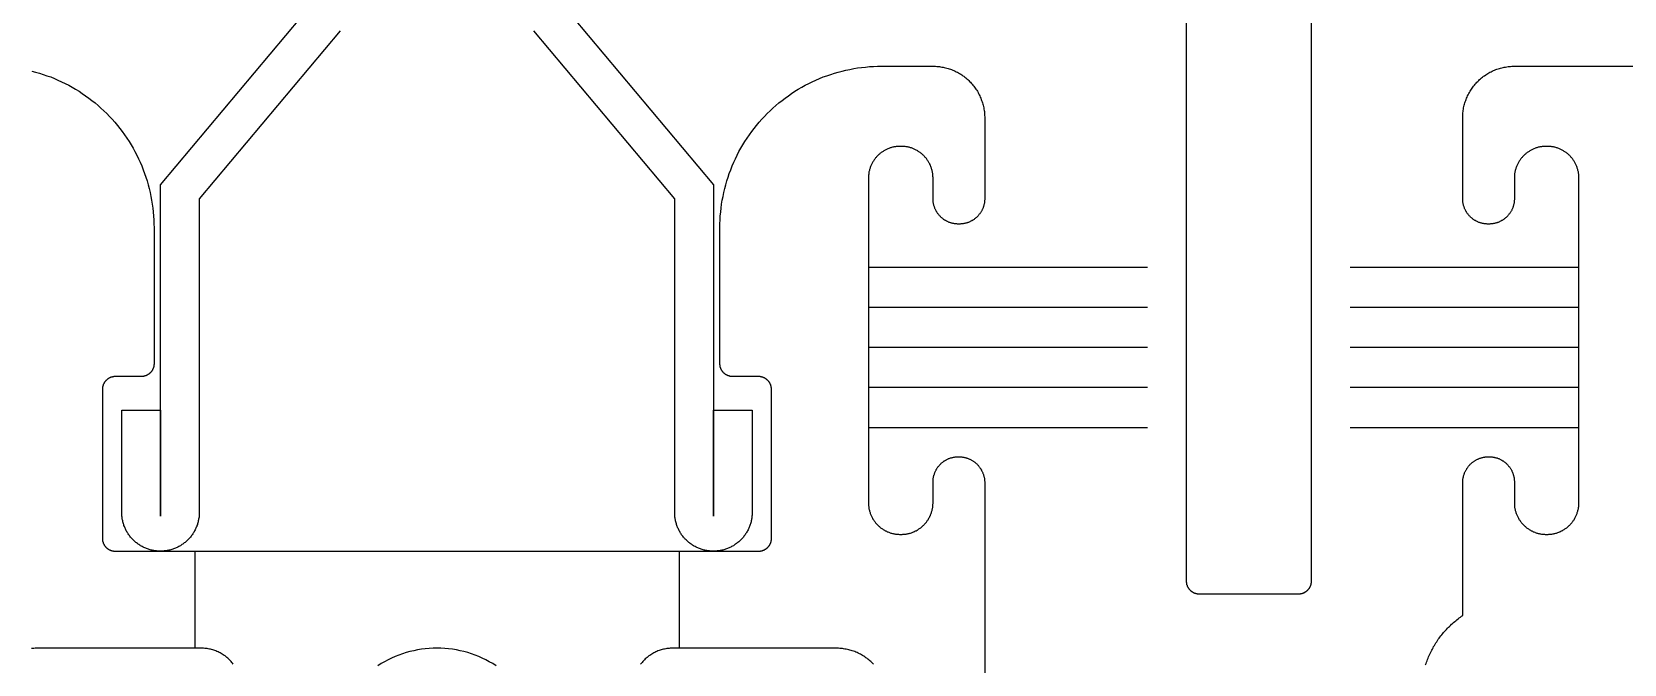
# Model space of a CAD drawing. Header units: inches. Extents: x -2661 to 42767, y -1222 to 9099.
# Drawn here: x 2277.286 to 2278.518, y 1637.918 to 1638.406 of the extents above; entities that cross this region are included whole.
import ezdxf

# ---------------------------------------------------------------- set-up
doc = ezdxf.new("R2010")
doc.units = ezdxf.units.IN
doc.header["$LTSCALE"] = 12
doc.header["$MEASUREMENT"] = 0
doc.layers.get('0').update_dxf_attribs({"linetype": 'CONTINUOUS'})
doc.layers.add('S-ARCH', color=1, linetype='CONTINUOUS')

# ---------------------------------------------------------------- blocks, each defined once
blk = doc.blocks.new('DOUBLE BOTTOM OPT1')
for p, q in [((-0.2786, 1.7061), (-0.4946, 1.7061)), ((0.0554, 1.7061), (-0.1216, 1.7061)), ((-0.2786, 1.6751), (-0.4946, 1.6751)), ((0.0554, 1.6751), (-0.1216, 1.6751)), ((-0.2786, 1.6441), (-0.4946, 1.6441)), ((0.0554, 1.6441), (-0.1216, 1.6441)), ((-0.2786, 1.6131), (-0.4946, 1.6131)), ((0.0554, 1.6131), (-0.1216, 1.6131)), ((-0.2786, 1.5821), (-0.4946, 1.5821)), ((0.0554, 1.5821), (-0.1216, 1.5821)), ((-1.0161, 1.4866), (-1.0161, 1.4116)), ((-0.6411, 1.4866), (-0.6411, 1.4116))]:
    blk.add_line(p, q)
at = {"flags": 128}
for points in [[(-0.2486, 2.9306), (-0.2486, 1.4636), (-0.2486, 1.4634), (-0.2486, 1.4631), (-0.2486, 1.4629), (-0.2486, 1.4627), (-0.2485, 1.4624), (-0.2485, 1.4622), (-0.2485, 1.4619), (-0.2484, 1.4617), (-0.2484, 1.4614), (-0.2483, 1.4612), (-0.2483, 1.461), (-0.2482, 1.4607), (-0.2481, 1.4605), (-0.248, 1.4603), (-0.248, 1.46), (-0.2479, 1.4598), (-0.2478, 1.4596), (-0.2477, 1.4594), (-0.2476, 1.4591), (-0.2474, 1.4589), (-0.2473, 1.4587), (-0.2472, 1.4585), (-0.2471, 1.4583), (-0.2469, 1.4581), (-0.2468, 1.4579), (-0.2467, 1.4577), (-0.2465, 1.4575), (-0.2464, 1.4573), (-0.2462, 1.4571), (-0.246, 1.4569), (-0.2459, 1.4567), (-0.2457, 1.4566), (-0.2455, 1.4564), (-0.2453, 1.4562), (-0.2452, 1.4561), (-0.245, 1.4559), (-0.2448, 1.4558), (-0.2446, 1.4556), (-0.2444, 1.4555), (-0.2442, 1.4553), (-0.244, 1.4552), (-0.2438, 1.4551), (-0.2436, 1.4549), (-0.2433, 1.4548), (-0.2431, 1.4547), (-0.2429, 1.4546), (-0.2427, 1.4545), (-0.2425, 1.4544), (-0.2422, 1.4543), (-0.242, 1.4542), (-0.2418, 1.4541), (-0.2415, 1.4541), (-0.2413, 1.454), (-0.2411, 1.4539), (-0.2408, 1.4539), (-0.2406, 1.4538), (-0.2403, 1.4538), (-0.2401, 1.4537), (-0.2398, 1.4537), (-0.2396, 1.4537), (-0.2394, 1.4537), (-0.2391, 1.4536), (-0.2389, 1.4536), (-0.2386, 1.4536), (-0.1616, 1.4536), (-0.1614, 1.4536), (-0.1611, 1.4536), (-0.1609, 1.4537), (-0.1606, 1.4537), (-0.1604, 1.4537), (-0.1602, 1.4537), (-0.1599, 1.4538), (-0.1597, 1.4538), (-0.1594, 1.4539), (-0.1592, 1.4539), (-0.159, 1.454), (-0.1587, 1.4541), (-0.1585, 1.4541), (-0.1583, 1.4542), (-0.158, 1.4543), (-0.1578, 1.4544), (-0.1576, 1.4545), (-0.1573, 1.4546), (-0.1571, 1.4547), (-0.1569, 1.4548), (-0.1567, 1.4549), (-0.1565, 1.4551), (-0.1563, 1.4552), (-0.1561, 1.4553), (-0.1559, 1.4555), (-0.1557, 1.4556), (-0.1555, 1.4558), (-0.1553, 1.4559), (-0.1551, 1.4561), (-0.1549, 1.4562), (-0.1547, 1.4564), (-0.1546, 1.4566), (-0.1544, 1.4567), (-0.1542, 1.4569), (-0.1541, 1.4571), (-0.1539, 1.4573), (-0.1537, 1.4575), (-0.1536, 1.4577), (-0.1534, 1.4579), (-0.1533, 1.4581), (-0.1532, 1.4583), (-0.153, 1.4585), (-0.1529, 1.4587), (-0.1528, 1.4589), (-0.1527, 1.4591), (-0.1526, 1.4594), (-0.1525, 1.4596), (-0.1524, 1.4598), (-0.1523, 1.46), (-0.1522, 1.4603), (-0.1521, 1.4605), (-0.1521, 1.4607), (-0.152, 1.461), (-0.1519, 1.4612), (-0.1519, 1.4614), (-0.1518, 1.4617), (-0.1518, 1.4619), (-0.1517, 1.4622), (-0.1517, 1.4624), (-0.1517, 1.4627), (-0.1517, 1.4629), (-0.1516, 1.4631), (-0.1516, 1.4634), (-0.1516, 1.4636), (-0.1516, 6.5726)], [(-0.9036, 1.8889), (-1.0126, 1.759), (-1.0126, 1.5166), (-1.0126, 1.5159), (-1.0127, 1.5152), (-1.0127, 1.5144), (-1.0128, 1.5137), (-1.0128, 1.513), (-1.0129, 1.5122), (-1.0131, 1.5115), (-1.0132, 1.5108), (-1.0134, 1.5101), (-1.0135, 1.5093), (-1.0137, 1.5086), (-1.0139, 1.5079), (-1.0141, 1.5072), (-1.0144, 1.5065), (-1.0146, 1.5058), (-1.0149, 1.5052), (-1.0152, 1.5045), (-1.0155, 1.5038), (-1.0158, 1.5031), (-1.0162, 1.5025), (-1.0165, 1.5019), (-1.0169, 1.5012), (-1.0173, 1.5006), (-1.0177, 1.5), (-1.0181, 1.4994), (-1.0185, 1.4988), (-1.019, 1.4982), (-1.0194, 1.4976), (-1.0199, 1.497), (-1.0204, 1.4965), (-1.0209, 1.496), (-1.0214, 1.4954), (-1.0219, 1.4949), (-1.0225, 1.4944), (-1.023, 1.4939), (-1.0236, 1.4934), (-1.0242, 1.493), (-1.0248, 1.4925), (-1.0254, 1.4921), (-1.026, 1.4917), (-1.0266, 1.4913), (-1.0272, 1.4909), (-1.0278, 1.4905), (-1.0285, 1.4902), (-1.0291, 1.4898), (-1.0298, 1.4895), (-1.0305, 1.4892), (-1.0311, 1.4889), (-1.0318, 1.4886), (-1.0325, 1.4884), (-1.0332, 1.4882), (-1.0339, 1.4879), (-1.0346, 1.4877), (-1.0353, 1.4875), (-1.0361, 1.4874), (-1.0368, 1.4872), (-1.0375, 1.4871), (-1.0382, 1.487), (-1.039, 1.4869), (-1.0397, 1.4868), (-1.0404, 1.4867), (-1.0412, 1.4867), (-1.0419, 1.4866), (-1.0426, 1.4866), (-1.0434, 1.4866), (-1.0441, 1.4867), (-1.0448, 1.4867), (-1.0456, 1.4868), (-1.0463, 1.4869), (-1.047, 1.487), (-1.0478, 1.4871), (-1.0485, 1.4872), (-1.0492, 1.4874), (-1.0499, 1.4875), (-1.0506, 1.4877), (-1.0513, 1.4879), (-1.052, 1.4882), (-1.0527, 1.4884), (-1.0534, 1.4886), (-1.0541, 1.4889), (-1.0548, 1.4892), (-1.0555, 1.4895), (-1.0561, 1.4898), (-1.0568, 1.4902), (-1.0574, 1.4905), (-1.058, 1.4909), (-1.0587, 1.4913), (-1.0593, 1.4917), (-1.0599, 1.4921), (-1.0605, 1.4925), (-1.0611, 1.493), (-1.0617, 1.4934), (-1.0622, 1.4939), (-1.0628, 1.4944), (-1.0633, 1.4949), (-1.0638, 1.4954), (-1.0644, 1.496), (-1.0649, 1.4965), (-1.0653, 1.497), (-1.0658, 1.4976), (-1.0663, 1.4982), (-1.0667, 1.4988), (-1.0672, 1.4994), (-1.0676, 1.5), (-1.068, 1.5006), (-1.0684, 1.5012), (-1.0687, 1.5019), (-1.0691, 1.5025), (-1.0694, 1.5031), (-1.0697, 1.5038), (-1.0701, 1.5045), (-1.0703, 1.5052), (-1.0706, 1.5058), (-1.0709, 1.5065), (-1.0711, 1.5072), (-1.0713, 1.5079), (-1.0715, 1.5086), (-1.0717, 1.5093), (-1.0719, 1.5101), (-1.072, 1.5108), (-1.0722, 1.5115), (-1.0723, 1.5122), (-1.0724, 1.513), (-1.0725, 1.5137), (-1.0725, 1.5144), (-1.0726, 1.5152), (-1.0726, 1.5159), (-1.0726, 1.5166), (-1.0726, 1.5956), (-1.0427, 1.5956), (-1.0427, 1.5136), (-1.0427, 1.7699), (-0.9336, 1.8998)], [(-0.7236, 1.8998), (-0.6146, 1.7699), (-0.6146, 1.5136), (-0.6146, 1.5956), (-0.5846, 1.5956), (-0.5846, 1.5166), (-0.5846, 1.5159), (-0.5847, 1.5152), (-0.5847, 1.5144), (-0.5848, 1.5137), (-0.5848, 1.513), (-0.5849, 1.5122), (-0.5851, 1.5115), (-0.5852, 1.5108), (-0.5854, 1.5101), (-0.5855, 1.5093), (-0.5857, 1.5086), (-0.5859, 1.5079), (-0.5861, 1.5072), (-0.5864, 1.5065), (-0.5866, 1.5058), (-0.5869, 1.5052), (-0.5872, 1.5045), (-0.5875, 1.5038), (-0.5878, 1.5031), (-0.5882, 1.5025), (-0.5885, 1.5019), (-0.5889, 1.5012), (-0.5893, 1.5006), (-0.5897, 1.5), (-0.5901, 1.4994), (-0.5905, 1.4988), (-0.591, 1.4982), (-0.5914, 1.4976), (-0.5919, 1.497), (-0.5924, 1.4965), (-0.5929, 1.496), (-0.5934, 1.4954), (-0.5939, 1.4949), (-0.5945, 1.4944), (-0.595, 1.4939), (-0.5956, 1.4934), (-0.5962, 1.493), (-0.5968, 1.4925), (-0.5974, 1.4921), (-0.598, 1.4917), (-0.5986, 1.4913), (-0.5992, 1.4909), (-0.5998, 1.4905), (-0.6005, 1.4902), (-0.6011, 1.4898), (-0.6018, 1.4895), (-0.6025, 1.4892), (-0.6031, 1.4889), (-0.6038, 1.4886), (-0.6045, 1.4884), (-0.6052, 1.4882), (-0.6059, 1.4879), (-0.6066, 1.4877), (-0.6073, 1.4875), (-0.6081, 1.4874), (-0.6088, 1.4872), (-0.6095, 1.4871), (-0.6102, 1.487), (-0.611, 1.4869), (-0.6117, 1.4868), (-0.6124, 1.4867), (-0.6132, 1.4867), (-0.6139, 1.4866), (-0.6146, 1.4866), (-0.6154, 1.4866), (-0.6161, 1.4867), (-0.6168, 1.4867), (-0.6176, 1.4868), (-0.6183, 1.4869), (-0.619, 1.487), (-0.6198, 1.4871), (-0.6205, 1.4872), (-0.6212, 1.4874), (-0.6219, 1.4875), (-0.6226, 1.4877), (-0.6233, 1.4879), (-0.624, 1.4882), (-0.6247, 1.4884), (-0.6254, 1.4886), (-0.6261, 1.4889), (-0.6268, 1.4892), (-0.6275, 1.4895), (-0.6281, 1.4898), (-0.6288, 1.4902), (-0.6294, 1.4905), (-0.63, 1.4909), (-0.6307, 1.4913), (-0.6313, 1.4917), (-0.6319, 1.4921), (-0.6325, 1.4925), (-0.6331, 1.493), (-0.6337, 1.4934), (-0.6342, 1.4939), (-0.6348, 1.4944), (-0.6353, 1.4949), (-0.6358, 1.4954), (-0.6364, 1.496), (-0.6369, 1.4965), (-0.6373, 1.497), (-0.6378, 1.4976), (-0.6383, 1.4982), (-0.6387, 1.4988), (-0.6392, 1.4994), (-0.6396, 1.5), (-0.64, 1.5006), (-0.6404, 1.5012), (-0.6407, 1.5019), (-0.6411, 1.5025), (-0.6414, 1.5031), (-0.6417, 1.5038), (-0.6421, 1.5045), (-0.6423, 1.5052), (-0.6426, 1.5058), (-0.6429, 1.5065), (-0.6431, 1.5072), (-0.6433, 1.5079), (-0.6435, 1.5086), (-0.6437, 1.5093), (-0.6439, 1.5101), (-0.644, 1.5108), (-0.6442, 1.5115), (-0.6443, 1.5122), (-0.6444, 1.513), (-0.6445, 1.5137), (-0.6445, 1.5144), (-0.6446, 1.5152), (-0.6446, 1.5159), (-0.6446, 1.5166), (-0.6446, 1.759), (-0.7536, 1.8889)], [(-0.4907, 1.3992), (-0.4913, 1.3999), (-0.492, 1.4006), (-0.4928, 1.4013), (-0.4935, 1.4019), (-0.4942, 1.4026), (-0.495, 1.4032), (-0.4958, 1.4038), (-0.4966, 1.4043), (-0.4974, 1.4049), (-0.4982, 1.4054), (-0.4991, 1.4059), (-0.4999, 1.4064), (-0.5008, 1.4069), (-0.5016, 1.4074), (-0.5025, 1.4078), (-0.5034, 1.4082), (-0.5043, 1.4086), (-0.5052, 1.409), (-0.5061, 1.4093), (-0.5071, 1.4096), (-0.508, 1.4099), (-0.509, 1.4102), (-0.5099, 1.4104), (-0.5109, 1.4107), (-0.5118, 1.4109), (-0.5128, 1.411), (-0.5138, 1.4112), (-0.5147, 1.4113), (-0.5157, 1.4114), (-0.5167, 1.4115), (-0.5177, 1.4116), (-0.5186, 1.4116), (-0.5196, 1.4116), (-0.6462, 1.4116), (-0.6471, 1.4116), (-0.648, 1.4116), (-0.6489, 1.4115), (-0.6497, 1.4114), (-0.6506, 1.4113), (-0.6515, 1.4112), (-0.6524, 1.411), (-0.6533, 1.4108), (-0.6542, 1.4106), (-0.655, 1.4103), (-0.6559, 1.4101), (-0.6567, 1.4098), (-0.6576, 1.4095), (-0.6584, 1.4091), (-0.6592, 1.4088), (-0.66, 1.4084), (-0.6608, 1.408), (-0.6616, 1.4075), (-0.6624, 1.4071), (-0.6631, 1.4066), (-0.6639, 1.4061), (-0.6646, 1.4056), (-0.6653, 1.405), (-0.666, 1.4044), (-0.6667, 1.4039), (-0.6674, 1.4033), (-0.668, 1.4026), (-0.6686, 1.402), (-0.6692, 1.4013), (-0.6698, 1.4007), (-0.6704, 1.4), (-0.671, 1.3993)], [(-0.7829, 1.3981), (-0.7854, 1.3997), (-0.7881, 1.4012), (-0.7907, 1.4026), (-0.7935, 1.4039), (-0.7962, 1.4051), (-0.799, 1.4063), (-0.8019, 1.4073), (-0.8048, 1.4082), (-0.8077, 1.409), (-0.8106, 1.4097), (-0.8136, 1.4103), (-0.8166, 1.4108), (-0.8196, 1.4111), (-0.8226, 1.4114), (-0.8256, 1.4116), (-0.8286, 1.4116), (-0.8316, 1.4116), (-0.8347, 1.4114), (-0.8377, 1.4111), (-0.8407, 1.4108), (-0.8437, 1.4103), (-0.8466, 1.4097), (-0.8496, 1.409), (-0.8525, 1.4082), (-0.8554, 1.4073), (-0.8582, 1.4063), (-0.861, 1.4051), (-0.8638, 1.4039), (-0.8665, 1.4026), (-0.8692, 1.4012), (-0.8718, 1.3997), (-0.8744, 1.3981)], [(-0.9863, 1.3993), (-0.9868, 1.4), (-0.9874, 1.4007), (-0.988, 1.4013), (-0.9886, 1.402), (-0.9892, 1.4026), (-0.9899, 1.4033), (-0.9905, 1.4039), (-0.9912, 1.4044), (-0.9919, 1.405), (-0.9926, 1.4056), (-0.9934, 1.4061), (-0.9941, 1.4066), (-0.9949, 1.4071), (-0.9956, 1.4075), (-0.9964, 1.408), (-0.9972, 1.4084), (-0.998, 1.4088), (-0.9989, 1.4091), (-0.9997, 1.4095), (-1.0005, 1.4098), (-1.0014, 1.4101), (-1.0022, 1.4103), (-1.0031, 1.4106), (-1.004, 1.4108), (-1.0048, 1.411), (-1.0057, 1.4112), (-1.0066, 1.4113), (-1.0075, 1.4114), (-1.0084, 1.4115), (-1.0093, 1.4116), (-1.0102, 1.4116), (-1.0111, 1.4116), (-1.1376, 1.4116), (-1.1386, 1.4116), (-1.1396, 1.4116), (-1.1406, 1.4115), (-1.1415, 1.4114), (-1.1425, 1.4113)], [(-1.1423, 1.8579), (-1.1393, 1.8571), (-1.1363, 1.8563), (-1.1334, 1.8553), (-1.1305, 1.8543), (-1.1276, 1.8533), (-1.1248, 1.8521), (-1.122, 1.8509), (-1.1192, 1.8496), (-1.1164, 1.8483), (-1.1137, 1.8469), (-1.111, 1.8454), (-1.1084, 1.8439), (-1.1057, 1.8422), (-1.1032, 1.8406), (-1.1006, 1.8388), (-1.0982, 1.837), (-1.0957, 1.8352), (-1.0933, 1.8333), (-1.091, 1.8313), (-1.0887, 1.8293), (-1.0864, 1.8272), (-1.0842, 1.825), (-1.0821, 1.8228), (-1.08, 1.8206), (-1.078, 1.8183), (-1.076, 1.8159), (-1.0741, 1.8135), (-1.0722, 1.8111), (-1.0704, 1.8086), (-1.0687, 1.8061), (-1.067, 1.8035), (-1.0654, 1.8009), (-1.0639, 1.7982), (-1.0624, 1.7956), (-1.061, 1.7928), (-1.0596, 1.7901), (-1.0583, 1.7873), (-1.0571, 1.7845), (-1.056, 1.7816), (-1.0549, 1.7787), (-1.0539, 1.7758), (-1.053, 1.7729), (-1.0522, 1.77), (-1.0514, 1.767), (-1.0507, 1.764), (-1.05, 1.761), (-1.0495, 1.758), (-1.049, 1.755), (-1.0486, 1.7519), (-1.0482, 1.7489), (-1.048, 1.7458), (-1.0478, 1.7428), (-1.0477, 1.7397), (-1.0476, 1.7366), (-1.0476, 1.6316), (-1.0476, 1.6314), (-1.0476, 1.6311), (-1.0477, 1.6309), (-1.0477, 1.6307), (-1.0477, 1.6304), (-1.0477, 1.6302), (-1.0478, 1.6299), (-1.0478, 1.6297), (-1.0479, 1.6294), (-1.0479, 1.6292), (-1.048, 1.629), (-1.0481, 1.6287), (-1.0481, 1.6285), (-1.0482, 1.6283), (-1.0483, 1.628), (-1.0484, 1.6278), (-1.0485, 1.6276), (-1.0486, 1.6274), (-1.0487, 1.6271), (-1.0488, 1.6269), (-1.0489, 1.6267), (-1.049, 1.6265), (-1.0492, 1.6263), (-1.0493, 1.6261), (-1.0494, 1.6259), (-1.0496, 1.6257), (-1.0497, 1.6255), (-1.0499, 1.6253), (-1.0501, 1.6251), (-1.0502, 1.6249), (-1.0504, 1.6247), (-1.0506, 1.6246), (-1.0507, 1.6244), (-1.0509, 1.6242), (-1.0511, 1.6241), (-1.0513, 1.6239), (-1.0515, 1.6238), (-1.0517, 1.6236), (-1.0519, 1.6235), (-1.0521, 1.6233), (-1.0523, 1.6232), (-1.0525, 1.6231), (-1.0527, 1.6229), (-1.0529, 1.6228), (-1.0531, 1.6227), (-1.0533, 1.6226), (-1.0536, 1.6225), (-1.0538, 1.6224), (-1.054, 1.6223), (-1.0543, 1.6222), (-1.0545, 1.6221), (-1.0547, 1.6221), (-1.055, 1.622), (-1.0552, 1.6219), (-1.0554, 1.6219), (-1.0557, 1.6218), (-1.0559, 1.6218), (-1.0562, 1.6217), (-1.0564, 1.6217), (-1.0566, 1.6217), (-1.0569, 1.6217), (-1.0571, 1.6216), (-1.0574, 1.6216), (-1.0576, 1.6216), (-1.0776, 1.6216), (-1.0779, 1.6216), (-1.0781, 1.6216), (-1.0784, 1.6216), (-1.0786, 1.6216), (-1.0788, 1.6216), (-1.0791, 1.6215), (-1.0793, 1.6215), (-1.0796, 1.6214), (-1.0798, 1.6214), (-1.0801, 1.6213), (-1.0803, 1.6213), (-1.0805, 1.6212), (-1.0808, 1.6211), (-1.081, 1.6211), (-1.0812, 1.621), (-1.0815, 1.6209), (-1.0817, 1.6208), (-1.0819, 1.6207), (-1.0821, 1.6206), (-1.0823, 1.6205), (-1.0826, 1.6203), (-1.0828, 1.6202), (-1.083, 1.6201), (-1.0832, 1.62), (-1.0834, 1.6198), (-1.0836, 1.6197), (-1.0838, 1.6195), (-1.084, 1.6194), (-1.0842, 1.6192), (-1.0843, 1.619), (-1.0845, 1.6189), (-1.0847, 1.6187), (-1.0849, 1.6185), (-1.085, 1.6184), (-1.0852, 1.6182), (-1.0854, 1.618), (-1.0855, 1.6178), (-1.0857, 1.6176), (-1.0858, 1.6174), (-1.0859, 1.6172), (-1.0861, 1.617), (-1.0862, 1.6168), (-1.0863, 1.6166), (-1.0864, 1.6164), (-1.0866, 1.6161), (-1.0867, 1.6159), (-1.0868, 1.6157), (-1.0869, 1.6155), (-1.087, 1.6152), (-1.087, 1.615), (-1.0871, 1.6148), (-1.0872, 1.6145), (-1.0873, 1.6143), (-1.0873, 1.6141), (-1.0874, 1.6138), (-1.0874, 1.6136), (-1.0875, 1.6133), (-1.0875, 1.6131), (-1.0875, 1.6129), (-1.0876, 1.6126), (-1.0876, 1.6124), (-1.0876, 1.6121), (-1.0876, 1.6119), (-1.0876, 1.6116), (-1.0876, 1.4966), (-1.0876, 1.4964), (-1.0876, 1.4961), (-1.0876, 1.4959), (-1.0876, 1.4957), (-1.0875, 1.4954), (-1.0875, 1.4952), (-1.0875, 1.4949), (-1.0874, 1.4947), (-1.0874, 1.4944), (-1.0873, 1.4942), (-1.0873, 1.494), (-1.0872, 1.4937), (-1.0871, 1.4935), (-1.087, 1.4933), (-1.087, 1.493), (-1.0869, 1.4928), (-1.0868, 1.4926), (-1.0867, 1.4924), (-1.0866, 1.4921), (-1.0864, 1.4919), (-1.0863, 1.4917), (-1.0862, 1.4915), (-1.0861, 1.4913), (-1.0859, 1.4911), (-1.0858, 1.4909), (-1.0857, 1.4907), (-1.0855, 1.4905), (-1.0854, 1.4903), (-1.0852, 1.4901), (-1.085, 1.4899), (-1.0849, 1.4897), (-1.0847, 1.4896), (-1.0845, 1.4894), (-1.0843, 1.4892), (-1.0842, 1.4891), (-1.084, 1.4889), (-1.0838, 1.4888), (-1.0836, 1.4886), (-1.0834, 1.4885), (-1.0832, 1.4883), (-1.083, 1.4882), (-1.0828, 1.4881), (-1.0826, 1.4879), (-1.0823, 1.4878), (-1.0821, 1.4877), (-1.0819, 1.4876), (-1.0817, 1.4875), (-1.0815, 1.4874), (-1.0812, 1.4873), (-1.081, 1.4872), (-1.0808, 1.4871), (-1.0805, 1.4871), (-1.0803, 1.487), (-1.0801, 1.4869), (-1.0798, 1.4869), (-1.0796, 1.4868), (-1.0793, 1.4868), (-1.0791, 1.4867), (-1.0788, 1.4867), (-1.0786, 1.4867), (-1.0784, 1.4867), (-1.0781, 1.4866), (-1.0779, 1.4866), (-1.0776, 1.4866), (-0.5796, 1.4866), (-0.5794, 1.4866), (-0.5791, 1.4866), (-0.5789, 1.4867), (-0.5786, 1.4867), (-0.5784, 1.4867), (-0.5782, 1.4867), (-0.5779, 1.4868), (-0.5777, 1.4868), (-0.5774, 1.4869), (-0.5772, 1.4869), (-0.577, 1.487), (-0.5767, 1.4871), (-0.5765, 1.4871), (-0.5763, 1.4872), (-0.576, 1.4873), (-0.5758, 1.4874), (-0.5756, 1.4875), (-0.5753, 1.4876), (-0.5751, 1.4877), (-0.5749, 1.4878), (-0.5747, 1.4879), (-0.5745, 1.4881), (-0.5743, 1.4882), (-0.5741, 1.4883), (-0.5739, 1.4885), (-0.5737, 1.4886), (-0.5735, 1.4888), (-0.5733, 1.4889), (-0.5731, 1.4891), (-0.5729, 1.4892), (-0.5727, 1.4894), (-0.5726, 1.4896), (-0.5724, 1.4897), (-0.5722, 1.4899), (-0.5721, 1.4901), (-0.5719, 1.4903), (-0.5717, 1.4905), (-0.5716, 1.4907), (-0.5714, 1.4909), (-0.5713, 1.4911), (-0.5712, 1.4913), (-0.571, 1.4915), (-0.5709, 1.4917), (-0.5708, 1.4919), (-0.5707, 1.4921), (-0.5706, 1.4924), (-0.5705, 1.4926), (-0.5704, 1.4928), (-0.5703, 1.493), (-0.5702, 1.4933), (-0.5701, 1.4935), (-0.5701, 1.4937), (-0.57, 1.494), (-0.5699, 1.4942), (-0.5699, 1.4944), (-0.5698, 1.4947), (-0.5698, 1.4949), (-0.5697, 1.4952), (-0.5697, 1.4954), (-0.5697, 1.4957), (-0.5697, 1.4959), (-0.5696, 1.4961), (-0.5696, 1.4964), (-0.5696, 1.4966), (-0.5696, 1.6116), (-0.5696, 1.6119), (-0.5696, 1.6121), (-0.5697, 1.6124), (-0.5697, 1.6126), (-0.5697, 1.6129), (-0.5697, 1.6131), (-0.5698, 1.6133), (-0.5698, 1.6136), (-0.5699, 1.6138), (-0.5699, 1.6141), (-0.57, 1.6143), (-0.5701, 1.6145), (-0.5701, 1.6148), (-0.5702, 1.615), (-0.5703, 1.6152), (-0.5704, 1.6155), (-0.5705, 1.6157), (-0.5706, 1.6159), (-0.5707, 1.6161), (-0.5708, 1.6164), (-0.5709, 1.6166), (-0.571, 1.6168), (-0.5712, 1.617), (-0.5713, 1.6172), (-0.5714, 1.6174), (-0.5716, 1.6176), (-0.5717, 1.6178), (-0.5719, 1.618), (-0.5721, 1.6182), (-0.5722, 1.6184), (-0.5724, 1.6185), (-0.5726, 1.6187), (-0.5727, 1.6189), (-0.5729, 1.619), (-0.5731, 1.6192), (-0.5733, 1.6194), (-0.5735, 1.6195), (-0.5737, 1.6197), (-0.5739, 1.6198), (-0.5741, 1.62), (-0.5743, 1.6201), (-0.5745, 1.6202), (-0.5747, 1.6203), (-0.5749, 1.6205), (-0.5751, 1.6206), (-0.5753, 1.6207), (-0.5756, 1.6208), (-0.5758, 1.6209), (-0.576, 1.621), (-0.5763, 1.6211), (-0.5765, 1.6211), (-0.5767, 1.6212), (-0.577, 1.6213), (-0.5772, 1.6213), (-0.5774, 1.6214), (-0.5777, 1.6214), (-0.5779, 1.6215), (-0.5782, 1.6215), (-0.5784, 1.6216), (-0.5786, 1.6216), (-0.5789, 1.6216), (-0.5791, 1.6216), (-0.5794, 1.6216), (-0.5796, 1.6216), (-0.5996, 1.6216), (-0.5999, 1.6216), (-0.6001, 1.6216), (-0.6004, 1.6217), (-0.6006, 1.6217), (-0.6008, 1.6217), (-0.6011, 1.6217), (-0.6013, 1.6218), (-0.6016, 1.6218), (-0.6018, 1.6219), (-0.6021, 1.6219), (-0.6023, 1.622), (-0.6025, 1.6221), (-0.6028, 1.6221), (-0.603, 1.6222), (-0.6032, 1.6223), (-0.6035, 1.6224), (-0.6037, 1.6225), (-0.6039, 1.6226), (-0.6041, 1.6227), (-0.6043, 1.6228), (-0.6046, 1.6229), (-0.6048, 1.6231), (-0.605, 1.6232), (-0.6052, 1.6233), (-0.6054, 1.6235), (-0.6056, 1.6236), (-0.6058, 1.6238), (-0.606, 1.6239), (-0.6062, 1.6241), (-0.6063, 1.6242), (-0.6065, 1.6244), (-0.6067, 1.6246), (-0.6069, 1.6247), (-0.607, 1.6249), (-0.6072, 1.6251), (-0.6074, 1.6253), (-0.6075, 1.6255), (-0.6077, 1.6257), (-0.6078, 1.6259), (-0.6079, 1.6261), (-0.6081, 1.6263), (-0.6082, 1.6265), (-0.6083, 1.6267), (-0.6084, 1.6269), (-0.6086, 1.6271), (-0.6087, 1.6274), (-0.6088, 1.6276), (-0.6089, 1.6278), (-0.609, 1.628), (-0.609, 1.6283), (-0.6091, 1.6285), (-0.6092, 1.6287), (-0.6093, 1.629), (-0.6093, 1.6292), (-0.6094, 1.6294), (-0.6094, 1.6297), (-0.6095, 1.6299), (-0.6095, 1.6302), (-0.6095, 1.6304), (-0.6096, 1.6307), (-0.6096, 1.6309), (-0.6096, 1.6311), (-0.6096, 1.6314), (-0.6096, 1.6316), (-0.6096, 1.7366), (-0.6096, 1.7397), (-0.6095, 1.7428), (-0.6093, 1.7458), (-0.609, 1.7489), (-0.6087, 1.7519), (-0.6083, 1.755), (-0.6078, 1.758), (-0.6072, 1.761), (-0.6066, 1.764), (-0.6059, 1.767), (-0.6051, 1.77), (-0.6042, 1.7729), (-0.6033, 1.7758), (-0.6023, 1.7787), (-0.6012, 1.7816), (-0.6001, 1.7845), (-0.5989, 1.7873), (-0.5976, 1.7901), (-0.5963, 1.7928), (-0.5949, 1.7956), (-0.5934, 1.7982), (-0.5918, 1.8009), (-0.5902, 1.8035), (-0.5886, 1.8061), (-0.5868, 1.8086), (-0.585, 1.8111), (-0.5832, 1.8135), (-0.5813, 1.8159), (-0.5793, 1.8183), (-0.5772, 1.8206), (-0.5752, 1.8228), (-0.573, 1.825), (-0.5708, 1.8272), (-0.5686, 1.8293), (-0.5663, 1.8313), (-0.5639, 1.8333), (-0.5615, 1.8352), (-0.5591, 1.837), (-0.5566, 1.8388), (-0.5541, 1.8406), (-0.5515, 1.8422), (-0.5489, 1.8439), (-0.5462, 1.8454), (-0.5435, 1.8469), (-0.5408, 1.8483), (-0.5381, 1.8496), (-0.5353, 1.8509), (-0.5325, 1.8521), (-0.5296, 1.8533), (-0.5267, 1.8543), (-0.5238, 1.8553), (-0.5209, 1.8563), (-0.518, 1.8571), (-0.515, 1.8579), (-0.512, 1.8586), (-0.509, 1.8592), (-0.506, 1.8598), (-0.503, 1.8603), (-0.4999, 1.8607), (-0.4969, 1.861), (-0.4938, 1.8613), (-0.4908, 1.8615), (-0.4877, 1.8616), (-0.4846, 1.8616), (-0.4446, 1.8616), (-0.4436, 1.8616), (-0.4427, 1.8616), (-0.4417, 1.8615), (-0.4407, 1.8614), (-0.4397, 1.8613), (-0.4388, 1.8612), (-0.4378, 1.861), (-0.4368, 1.8609), (-0.4359, 1.8607), (-0.4349, 1.8604), (-0.434, 1.8602), (-0.433, 1.8599), (-0.4321, 1.8596), (-0.4311, 1.8593), (-0.4302, 1.859), (-0.4293, 1.8586), (-0.4284, 1.8582), (-0.4275, 1.8578), (-0.4266, 1.8574), (-0.4258, 1.8569), (-0.4249, 1.8564), (-0.4241, 1.8559), (-0.4232, 1.8554), (-0.4224, 1.8549), (-0.4216, 1.8543), (-0.4208, 1.8538), (-0.42, 1.8532), (-0.4192, 1.8526), (-0.4185, 1.8519), (-0.4178, 1.8513), (-0.417, 1.8506), (-0.4163, 1.8499), (-0.4157, 1.8492), (-0.415, 1.8485), (-0.4143, 1.8478), (-0.4137, 1.847), (-0.4131, 1.8462), (-0.4125, 1.8455), (-0.4119, 1.8447), (-0.4114, 1.8439), (-0.4108, 1.843), (-0.4103, 1.8422), (-0.4098, 1.8414), (-0.4093, 1.8405), (-0.4089, 1.8396), (-0.4085, 1.8387), (-0.4081, 1.8378), (-0.4077, 1.8369), (-0.4073, 1.836), (-0.407, 1.8351), (-0.4066, 1.8342), (-0.4063, 1.8332), (-0.4061, 1.8323), (-0.4058, 1.8314), (-0.4056, 1.8304), (-0.4054, 1.8294), (-0.4052, 1.8285), (-0.4051, 1.8275), (-0.4049, 1.8265), (-0.4048, 1.8256), (-0.4047, 1.8246), (-0.4047, 1.8236), (-0.4046, 1.8226), (-0.4046, 1.8216), (-0.4046, 1.7591), (-0.4046, 1.7587), (-0.4046, 1.7582), (-0.4047, 1.7577), (-0.4047, 1.7572), (-0.4048, 1.7568), (-0.4048, 1.7563), (-0.4049, 1.7558), (-0.405, 1.7553), (-0.4051, 1.7549), (-0.4052, 1.7544), (-0.4053, 1.7539), (-0.4055, 1.7535), (-0.4056, 1.753), (-0.4058, 1.7526), (-0.4059, 1.7521), (-0.4061, 1.7517), (-0.4063, 1.7512), (-0.4065, 1.7508), (-0.4067, 1.7504), (-0.4069, 1.7499), (-0.4072, 1.7495), (-0.4074, 1.7491), (-0.4076, 1.7487), (-0.4079, 1.7483), (-0.4082, 1.7479), (-0.4085, 1.7475), (-0.4088, 1.7471), (-0.4091, 1.7468), (-0.4094, 1.7464), (-0.4097, 1.746), (-0.41, 1.7457), (-0.4103, 1.7453), (-0.4107, 1.745), (-0.411, 1.7447), (-0.4114, 1.7444), (-0.4118, 1.7441), (-0.4121, 1.7438), (-0.4125, 1.7435), (-0.4129, 1.7432), (-0.4133, 1.7429), (-0.4137, 1.7427), (-0.4141, 1.7424), (-0.4145, 1.7422), (-0.4149, 1.7419), (-0.4154, 1.7417), (-0.4158, 1.7415), (-0.4162, 1.7413), (-0.4167, 1.7411), (-0.4171, 1.7409), (-0.4176, 1.7408), (-0.418, 1.7406), (-0.4185, 1.7405), (-0.4189, 1.7403), (-0.4194, 1.7402), (-0.4199, 1.7401), (-0.4203, 1.74), (-0.4208, 1.7399), (-0.4213, 1.7398), (-0.4217, 1.7398), (-0.4222, 1.7397), (-0.4227, 1.7397), (-0.4232, 1.7397), (-0.4236, 1.7396), (-0.4241, 1.7396), (-0.4251, 1.7396), (-0.4256, 1.7396), (-0.4261, 1.7397), (-0.4266, 1.7397), (-0.427, 1.7397), (-0.4275, 1.7398), (-0.428, 1.7398), (-0.4285, 1.7399), (-0.4289, 1.74), (-0.4294, 1.7401), (-0.4299, 1.7402), (-0.4303, 1.7403), (-0.4308, 1.7405), (-0.4312, 1.7406), (-0.4317, 1.7408), (-0.4321, 1.7409), (-0.4326, 1.7411), (-0.433, 1.7413), (-0.4335, 1.7415), (-0.4339, 1.7417), (-0.4343, 1.7419), (-0.4347, 1.7422), (-0.4351, 1.7424), (-0.4356, 1.7427), (-0.436, 1.7429), (-0.4364, 1.7432), (-0.4367, 1.7435), (-0.4371, 1.7438), (-0.4375, 1.7441), (-0.4379, 1.7444), (-0.4382, 1.7447), (-0.4386, 1.745), (-0.4389, 1.7453), (-0.4392, 1.7457), (-0.4396, 1.746), (-0.4399, 1.7464), (-0.4402, 1.7468), (-0.4405, 1.7471), (-0.4408, 1.7475), (-0.4411, 1.7479), (-0.4413, 1.7483), (-0.4416, 1.7487), (-0.4418, 1.7491), (-0.4421, 1.7495), (-0.4423, 1.7499), (-0.4425, 1.7504), (-0.4428, 1.7508), (-0.443, 1.7512), (-0.4431, 1.7517), (-0.4433, 1.7521), (-0.4435, 1.7526), (-0.4436, 1.753), (-0.4438, 1.7535), (-0.4439, 1.7539), (-0.444, 1.7544), (-0.4442, 1.7549), (-0.4442, 1.7553), (-0.4443, 1.7558), (-0.4444, 1.7563), (-0.4445, 1.7568), (-0.4445, 1.7572), (-0.4446, 1.7577), (-0.4446, 1.7582), (-0.4446, 1.7587), (-0.4446, 1.7591), (-0.4446, 1.7751), (-0.4446, 1.7757), (-0.4447, 1.7763), (-0.4447, 1.7769), (-0.4447, 1.7775), (-0.4448, 1.7781), (-0.4449, 1.7787), (-0.445, 1.7793), (-0.4451, 1.7799), (-0.4452, 1.7805), (-0.4454, 1.7811), (-0.4455, 1.7817), (-0.4457, 1.7822), (-0.4459, 1.7828), (-0.4461, 1.7834), (-0.4463, 1.784), (-0.4465, 1.7845), (-0.4467, 1.7851), (-0.447, 1.7856), (-0.4472, 1.7862), (-0.4475, 1.7867), (-0.4478, 1.7872), (-0.4481, 1.7877), (-0.4484, 1.7882), (-0.4488, 1.7887), (-0.4491, 1.7892), (-0.4494, 1.7897), (-0.4498, 1.7902), (-0.4502, 1.7907), (-0.4506, 1.7911), (-0.451, 1.7916), (-0.4514, 1.792), (-0.4518, 1.7925), (-0.4522, 1.7929), (-0.4527, 1.7933), (-0.4531, 1.7937), (-0.4536, 1.7941), (-0.4541, 1.7945), (-0.4545, 1.7948), (-0.455, 1.7952), (-0.4555, 1.7955), (-0.456, 1.7958), (-0.4565, 1.7962), (-0.457, 1.7965), (-0.4576, 1.7967), (-0.4581, 1.797), (-0.4586, 1.7973), (-0.4592, 1.7975), (-0.4597, 1.7978), (-0.4603, 1.798), (-0.4609, 1.7982), (-0.4614, 1.7984), (-0.462, 1.7986), (-0.4626, 1.7987), (-0.4632, 1.7989), (-0.4638, 1.799), (-0.4643, 1.7992), (-0.4649, 1.7993), (-0.4655, 1.7994), (-0.4661, 1.7995), (-0.4667, 1.7995), (-0.4673, 1.7996), (-0.4679, 1.7996), (-0.4685, 1.7996), (-0.4691, 1.7996), (-0.4701, 1.7996), (-0.4707, 1.7996), (-0.4713, 1.7996), (-0.4719, 1.7996), (-0.4725, 1.7995), (-0.4731, 1.7995), (-0.4737, 1.7994), (-0.4743, 1.7993), (-0.4749, 1.7992), (-0.4755, 1.799), (-0.4761, 1.7989), (-0.4767, 1.7987), (-0.4772, 1.7986), (-0.4778, 1.7984), (-0.4784, 1.7982), (-0.4789, 1.798), (-0.4795, 1.7978), (-0.4801, 1.7975), (-0.4806, 1.7973), (-0.4811, 1.797), (-0.4817, 1.7967), (-0.4822, 1.7965), (-0.4827, 1.7962), (-0.4832, 1.7958), (-0.4837, 1.7955), (-0.4842, 1.7952), (-0.4847, 1.7948), (-0.4852, 1.7945), (-0.4857, 1.7941), (-0.4861, 1.7937), (-0.4866, 1.7933), (-0.487, 1.7929), (-0.4874, 1.7925), (-0.4879, 1.792), (-0.4883, 1.7916), (-0.4887, 1.7911), (-0.4891, 1.7907), (-0.4894, 1.7902), (-0.4898, 1.7897), (-0.4902, 1.7892), (-0.4905, 1.7887), (-0.4908, 1.7882), (-0.4911, 1.7877), (-0.4914, 1.7872), (-0.4917, 1.7867), (-0.492, 1.7862), (-0.4923, 1.7856), (-0.4925, 1.7851), (-0.4928, 1.7845), (-0.493, 1.784), (-0.4932, 1.7834), (-0.4934, 1.7828), (-0.4936, 1.7822), (-0.4937, 1.7817), (-0.4939, 1.7811), (-0.494, 1.7805), (-0.4942, 1.7799), (-0.4943, 1.7793), (-0.4944, 1.7787), (-0.4944, 1.7781), (-0.4945, 1.7775), (-0.4946, 1.7769), (-0.4946, 1.7763), (-0.4946, 1.7757), (-0.4946, 1.7751), (-0.4946, 1.5241), (-0.4946, 1.5235), (-0.4946, 1.5229), (-0.4946, 1.5223), (-0.4945, 1.5217), (-0.4944, 1.5211), (-0.4944, 1.5205), (-0.4943, 1.5199), (-0.4942, 1.5194), (-0.494, 1.5188), (-0.4939, 1.5182), (-0.4937, 1.5176), (-0.4936, 1.517), (-0.4934, 1.5165), (-0.4932, 1.5159), (-0.493, 1.5153), (-0.4928, 1.5148), (-0.4925, 1.5142), (-0.4923, 1.5137), (-0.492, 1.5131), (-0.4917, 1.5126), (-0.4914, 1.5121), (-0.4911, 1.5115), (-0.4908, 1.511), (-0.4905, 1.5105), (-0.4902, 1.51), (-0.4898, 1.5095), (-0.4894, 1.5091), (-0.4891, 1.5086), (-0.4887, 1.5081), (-0.4883, 1.5077), (-0.4879, 1.5072), (-0.4874, 1.5068), (-0.487, 1.5064), (-0.4866, 1.506), (-0.4861, 1.5056), (-0.4857, 1.5052), (-0.4852, 1.5048), (-0.4847, 1.5045), (-0.4842, 1.5041), (-0.4837, 1.5038), (-0.4832, 1.5034), (-0.4827, 1.5031), (-0.4822, 1.5028), (-0.4817, 1.5025), (-0.4811, 1.5023), (-0.4806, 1.502), (-0.4801, 1.5017), (-0.4795, 1.5015), (-0.4789, 1.5013), (-0.4784, 1.5011), (-0.4778, 1.5009), (-0.4772, 1.5007), (-0.4767, 1.5005), (-0.4761, 1.5004), (-0.4755, 1.5002), (-0.4749, 1.5001), (-0.4743, 1.5), (-0.4737, 1.4999), (-0.4731, 1.4998), (-0.4725, 1.4998), (-0.4719, 1.4997), (-0.4713, 1.4997), (-0.4707, 1.4996), (-0.4701, 1.4996), (-0.4691, 1.4996), (-0.4685, 1.4996), (-0.4679, 1.4997), (-0.4673, 1.4997), (-0.4667, 1.4998), (-0.4661, 1.4998), (-0.4655, 1.4999), (-0.4649, 1.5), (-0.4643, 1.5001), (-0.4638, 1.5002), (-0.4632, 1.5004), (-0.4626, 1.5005), (-0.462, 1.5007), (-0.4614, 1.5009), (-0.4609, 1.5011), (-0.4603, 1.5013), (-0.4597, 1.5015), (-0.4592, 1.5017), (-0.4586, 1.502), (-0.4581, 1.5023), (-0.4576, 1.5025), (-0.457, 1.5028), (-0.4565, 1.5031), (-0.456, 1.5034), (-0.4555, 1.5038), (-0.455, 1.5041), (-0.4545, 1.5045), (-0.4541, 1.5048), (-0.4536, 1.5052), (-0.4531, 1.5056), (-0.4527, 1.506), (-0.4522, 1.5064), (-0.4518, 1.5068), (-0.4514, 1.5072), (-0.451, 1.5077), (-0.4506, 1.5081), (-0.4502, 1.5086), (-0.4498, 1.5091), (-0.4494, 1.5095), (-0.4491, 1.51), (-0.4488, 1.5105), (-0.4484, 1.511), (-0.4481, 1.5115), (-0.4478, 1.5121), (-0.4475, 1.5126), (-0.4472, 1.5131), (-0.447, 1.5137), (-0.4467, 1.5142), (-0.4465, 1.5148), (-0.4463, 1.5153), (-0.4461, 1.5159), (-0.4459, 1.5165), (-0.4457, 1.517), (-0.4455, 1.5176), (-0.4454, 1.5182), (-0.4452, 1.5188), (-0.4451, 1.5194), (-0.445, 1.5199), (-0.4449, 1.5205), (-0.4448, 1.5211), (-0.4447, 1.5217), (-0.4447, 1.5223), (-0.4447, 1.5229), (-0.4446, 1.5235), (-0.4446, 1.5241), (-0.4446, 1.5401), (-0.4446, 1.5406), (-0.4446, 1.5411), (-0.4446, 1.5416), (-0.4445, 1.542), (-0.4445, 1.5425), (-0.4444, 1.543), (-0.4443, 1.5435), (-0.4442, 1.5439), (-0.4442, 1.5444), (-0.444, 1.5449), (-0.4439, 1.5453), (-0.4438, 1.5458), (-0.4436, 1.5463), (-0.4435, 1.5467), (-0.4433, 1.5472), (-0.4431, 1.5476), (-0.443, 1.548), (-0.4428, 1.5485), (-0.4425, 1.5489), (-0.4423, 1.5493), (-0.4421, 1.5497), (-0.4418, 1.5502), (-0.4416, 1.5506), (-0.4413, 1.551), (-0.4411, 1.5514), (-0.4408, 1.5518), (-0.4405, 1.5521), (-0.4402, 1.5525), (-0.4399, 1.5529), (-0.4396, 1.5532), (-0.4392, 1.5536), (-0.4389, 1.5539), (-0.4386, 1.5543), (-0.4382, 1.5546), (-0.4379, 1.5549), (-0.4375, 1.5552), (-0.4371, 1.5555), (-0.4367, 1.5558), (-0.4364, 1.5561), (-0.436, 1.5564), (-0.4356, 1.5566), (-0.4351, 1.5569), (-0.4347, 1.5571), (-0.4343, 1.5573), (-0.4339, 1.5576), (-0.4335, 1.5578), (-0.433, 1.558), (-0.4326, 1.5582), (-0.4321, 1.5583), (-0.4317, 1.5585), (-0.4312, 1.5587), (-0.4308, 1.5588), (-0.4303, 1.5589), (-0.4299, 1.5591), (-0.4294, 1.5592), (-0.4289, 1.5593), (-0.4285, 1.5593), (-0.428, 1.5594), (-0.4275, 1.5595), (-0.427, 1.5595), (-0.4266, 1.5596), (-0.4261, 1.5596), (-0.4256, 1.5596), (-0.4251, 1.5596), (-0.4246, 1.5596), (-0.4241, 1.5596), (-0.4236, 1.5596), (-0.4232, 1.5596), (-0.4227, 1.5595), (-0.4222, 1.5595), (-0.4217, 1.5594), (-0.4212, 1.5593), (-0.4207, 1.5593), (-0.4202, 1.5592), (-0.4198, 1.559), (-0.4193, 1.5589), (-0.4188, 1.5588), (-0.4184, 1.5586), (-0.4179, 1.5585), (-0.4174, 1.5583), (-0.417, 1.5581), (-0.4165, 1.5579), (-0.4161, 1.5577), (-0.4156, 1.5575), (-0.4152, 1.5573), (-0.4148, 1.557), (-0.4143, 1.5568), (-0.4139, 1.5565), (-0.4135, 1.5563), (-0.4131, 1.556), (-0.4127, 1.5557), (-0.4123, 1.5554), (-0.4119, 1.5551), (-0.4116, 1.5548), (-0.4112, 1.5545), (-0.4108, 1.5541), (-0.4105, 1.5538), (-0.4101, 1.5534), (-0.4098, 1.5531), (-0.4095, 1.5527), (-0.4092, 1.5523), (-0.4089, 1.5519), (-0.4086, 1.5516), (-0.4083, 1.5512), (-0.408, 1.5507), (-0.4077, 1.5503), (-0.4075, 1.5499), (-0.4072, 1.5495), (-0.407, 1.5491), (-0.4068, 1.5486), (-0.4065, 1.5482), (-0.4063, 1.5477), (-0.4061, 1.5473), (-0.406, 1.5468), (-0.4058, 1.5464), (-0.4056, 1.5459), (-0.4055, 1.5454), (-0.4053, 1.545), (-0.4052, 1.5445), (-0.4051, 1.544), (-0.405, 1.5435), (-0.4049, 1.5431), (-0.4048, 1.5426), (-0.4048, 1.5421), (-0.4047, 1.5416), (-0.4047, 1.5411), (-0.4046, 1.5406), (-0.4046, 1.5401), (-0.4046, 1.5396), (-0.4046, 1.2986)], [(-0.0633, 1.3987), (-0.0629, 1.3998), (-0.0626, 1.4008), (-0.0622, 1.4019), (-0.0618, 1.4029), (-0.0614, 1.4039), (-0.061, 1.405), (-0.0605, 1.406), (-0.0601, 1.407), (-0.0596, 1.408), (-0.0591, 1.409), (-0.0586, 1.41), (-0.0581, 1.4109), (-0.0576, 1.4119), (-0.0571, 1.4129), (-0.0565, 1.4138), (-0.0559, 1.4148), (-0.0553, 1.4157), (-0.0547, 1.4166), (-0.0541, 1.4176), (-0.0535, 1.4185), (-0.0528, 1.4194), (-0.0522, 1.4202), (-0.0515, 1.4211), (-0.0508, 1.422), (-0.0501, 1.4229), (-0.0494, 1.4237), (-0.0487, 1.4245), (-0.048, 1.4254), (-0.0472, 1.4262), (-0.0465, 1.427), (-0.0457, 1.4278), (-0.0449, 1.4285), (-0.0441, 1.4293), (-0.0433, 1.4301), (-0.0425, 1.4308), (-0.0417, 1.4315), (-0.0408, 1.4322), (-0.04, 1.4329), (-0.0391, 1.4336), (-0.0382, 1.4343), (-0.0373, 1.435), (-0.0364, 1.4356), (-0.0355, 1.4363), (-0.0346, 1.4369), (-0.0346, 1.5396), (-0.0346, 1.5401), (-0.0346, 1.5406), (-0.0346, 1.5411), (-0.0345, 1.5416), (-0.0345, 1.5421), (-0.0344, 1.5426), (-0.0343, 1.5431), (-0.0342, 1.5435), (-0.0341, 1.544), (-0.034, 1.5445), (-0.0339, 1.545), (-0.0338, 1.5454), (-0.0336, 1.5459), (-0.0335, 1.5464), (-0.0333, 1.5468), (-0.0331, 1.5473), (-0.0329, 1.5477), (-0.0327, 1.5482), (-0.0325, 1.5486), (-0.0323, 1.5491), (-0.032, 1.5495), (-0.0318, 1.5499), (-0.0315, 1.5503), (-0.0313, 1.5507), (-0.031, 1.5512), (-0.0307, 1.5516), (-0.0304, 1.5519), (-0.0301, 1.5523), (-0.0298, 1.5527), (-0.0294, 1.5531), (-0.0291, 1.5534), (-0.0288, 1.5538), (-0.0284, 1.5541), (-0.0281, 1.5545), (-0.0277, 1.5548), (-0.0273, 1.5551), (-0.0269, 1.5554), (-0.0265, 1.5557), (-0.0261, 1.556), (-0.0257, 1.5563), (-0.0253, 1.5565), (-0.0249, 1.5568), (-0.0245, 1.557), (-0.0241, 1.5573), (-0.0236, 1.5575), (-0.0232, 1.5577), (-0.0227, 1.5579), (-0.0223, 1.5581), (-0.0218, 1.5583), (-0.0214, 1.5585), (-0.0209, 1.5586), (-0.0204, 1.5588), (-0.02, 1.5589), (-0.0195, 1.559), (-0.019, 1.5592), (-0.0185, 1.5593), (-0.018, 1.5593), (-0.0176, 1.5594), (-0.0171, 1.5595), (-0.0166, 1.5595), (-0.0161, 1.5596), (-0.0156, 1.5596), (-0.0151, 1.5596), (-0.0146, 1.5596), (-0.0141, 1.5596), (-0.0136, 1.5596), (-0.0132, 1.5596), (-0.0127, 1.5596), (-0.0122, 1.5595), (-0.0117, 1.5595), (-0.0113, 1.5594), (-0.0108, 1.5593), (-0.0103, 1.5593), (-0.0099, 1.5592), (-0.0094, 1.5591), (-0.0089, 1.5589), (-0.0085, 1.5588), (-0.008, 1.5587), (-0.0076, 1.5585), (-0.0071, 1.5583), (-0.0067, 1.5582), (-0.0062, 1.558), (-0.0058, 1.5578), (-0.0054, 1.5576), (-0.0049, 1.5573), (-0.0045, 1.5571), (-0.0041, 1.5569), (-0.0037, 1.5566), (-0.0033, 1.5564), (-0.0029, 1.5561), (-0.0025, 1.5558), (-0.0021, 1.5555), (-0.0018, 1.5552), (-0.0014, 1.5549), (-0.001, 1.5546), (-0.0007, 1.5543), (-0.0003, 1.5539), (0, 1.5536), (0.0003, 1.5532), (0.0006, 1.5529), (0.0009, 1.5525), (0.0012, 1.5521), (0.0015, 1.5518), (0.0018, 1.5514), (0.0021, 1.551), (0.0024, 1.5506), (0.0026, 1.5502), (0.0028, 1.5497), (0.0031, 1.5493), (0.0033, 1.5489), (0.0035, 1.5485), (0.0037, 1.548), (0.0039, 1.5476), (0.0041, 1.5472), (0.0042, 1.5467), (0.0044, 1.5463), (0.0045, 1.5458), (0.0047, 1.5453), (0.0048, 1.5449), (0.0049, 1.5444), (0.005, 1.5439), (0.0051, 1.5435), (0.0052, 1.543), (0.0052, 1.5425), (0.0053, 1.542), (0.0053, 1.5416), (0.0054, 1.5411), (0.0054, 1.5406), (0.0054, 1.5401), (0.0054, 1.5241), (0.0054, 1.5235), (0.0054, 1.5229), (0.0054, 1.5223), (0.0055, 1.5217), (0.0056, 1.5211), (0.0056, 1.5205), (0.0057, 1.5199), (0.0058, 1.5194), (0.006, 1.5188), (0.0061, 1.5182), (0.0063, 1.5176), (0.0064, 1.517), (0.0066, 1.5165), (0.0068, 1.5159), (0.007, 1.5153), (0.0072, 1.5148), (0.0075, 1.5142), (0.0077, 1.5137), (0.008, 1.5131), (0.0083, 1.5126), (0.0086, 1.5121), (0.0089, 1.5115), (0.0092, 1.511), (0.0095, 1.5105), (0.0098, 1.51), (0.0102, 1.5095), (0.0106, 1.5091), (0.0109, 1.5086), (0.0113, 1.5081), (0.0117, 1.5077), (0.0121, 1.5072), (0.0126, 1.5068), (0.013, 1.5064), (0.0134, 1.506), (0.0139, 1.5056), (0.0143, 1.5052), (0.0148, 1.5048), (0.0153, 1.5045), (0.0158, 1.5041), (0.0163, 1.5038), (0.0168, 1.5034), (0.0173, 1.5031), (0.0178, 1.5028), (0.0183, 1.5025), (0.0189, 1.5023), (0.0194, 1.502), (0.0199, 1.5017), (0.0205, 1.5015), (0.0211, 1.5013), (0.0216, 1.5011), (0.0222, 1.5009), (0.0228, 1.5007), (0.0233, 1.5005), (0.0239, 1.5004), (0.0245, 1.5002), (0.0251, 1.5001), (0.0257, 1.5), (0.0263, 1.4999), (0.0269, 1.4998), (0.0275, 1.4998), (0.0281, 1.4997), (0.0287, 1.4997), (0.0293, 1.4996), (0.0299, 1.4996), (0.0309, 1.4996), (0.0315, 1.4996), (0.0321, 1.4997), (0.0327, 1.4997), (0.0333, 1.4998), (0.0339, 1.4998), (0.0345, 1.4999), (0.0351, 1.5), (0.0357, 1.5001), (0.0362, 1.5002), (0.0368, 1.5004), (0.0374, 1.5005), (0.038, 1.5007), (0.0386, 1.5009), (0.0391, 1.5011), (0.0397, 1.5013), (0.0403, 1.5015), (0.0408, 1.5017), (0.0414, 1.502), (0.0419, 1.5023), (0.0424, 1.5025), (0.043, 1.5028), (0.0435, 1.5031), (0.044, 1.5034), (0.0445, 1.5038), (0.045, 1.5041), (0.0455, 1.5045), (0.0459, 1.5048), (0.0464, 1.5052), (0.0469, 1.5056), (0.0473, 1.506), (0.0478, 1.5064), (0.0482, 1.5068), (0.0486, 1.5072), (0.049, 1.5077), (0.0494, 1.5081), (0.0498, 1.5086), (0.0502, 1.5091), (0.0506, 1.5095), (0.0509, 1.51), (0.0512, 1.5105), (0.0516, 1.511), (0.0519, 1.5115), (0.0522, 1.5121), (0.0525, 1.5126), (0.0528, 1.5131), (0.053, 1.5137), (0.0533, 1.5142), (0.0535, 1.5148), (0.0537, 1.5153), (0.0539, 1.5159), (0.0541, 1.5165), (0.0543, 1.517), (0.0545, 1.5176), (0.0546, 1.5182), (0.0548, 1.5188), (0.0549, 1.5194), (0.055, 1.5199), (0.0551, 1.5205), (0.0552, 1.5211), (0.0553, 1.5217), (0.0553, 1.5223), (0.0553, 1.5229), (0.0554, 1.5235), (0.0554, 1.5241), (0.0554, 1.7751), (0.0554, 1.7757), (0.0553, 1.7763), (0.0553, 1.7769), (0.0553, 1.7775), (0.0552, 1.7781), (0.0551, 1.7787), (0.055, 1.7793), (0.0549, 1.7799), (0.0548, 1.7805), (0.0546, 1.7811), (0.0545, 1.7817), (0.0543, 1.7822), (0.0541, 1.7828), (0.0539, 1.7834), (0.0537, 1.784), (0.0535, 1.7845), (0.0533, 1.7851), (0.053, 1.7856), (0.0528, 1.7862), (0.0525, 1.7867), (0.0522, 1.7872), (0.0519, 1.7877), (0.0516, 1.7882), (0.0512, 1.7887), (0.0509, 1.7892), (0.0506, 1.7897), (0.0502, 1.7902), (0.0498, 1.7907), (0.0494, 1.7911), (0.049, 1.7916), (0.0486, 1.792), (0.0482, 1.7925), (0.0478, 1.7929), (0.0473, 1.7933), (0.0469, 1.7937), (0.0464, 1.7941), (0.0459, 1.7945), (0.0455, 1.7948), (0.045, 1.7952), (0.0445, 1.7955), (0.044, 1.7958), (0.0435, 1.7962), (0.043, 1.7965), (0.0424, 1.7967), (0.0419, 1.797), (0.0414, 1.7973), (0.0408, 1.7975), (0.0403, 1.7978), (0.0397, 1.798), (0.0391, 1.7982), (0.0386, 1.7984), (0.038, 1.7986), (0.0374, 1.7987), (0.0368, 1.7989), (0.0362, 1.799), (0.0357, 1.7992), (0.0351, 1.7993), (0.0345, 1.7994), (0.0339, 1.7995), (0.0333, 1.7995), (0.0327, 1.7996), (0.0321, 1.7996), (0.0315, 1.7996), (0.0309, 1.7996), (0.0299, 1.7996), (0.0293, 1.7996), (0.0287, 1.7996), (0.0281, 1.7996), (0.0275, 1.7995), (0.0269, 1.7995), (0.0263, 1.7994), (0.0257, 1.7993), (0.0251, 1.7992), (0.0245, 1.799), (0.0239, 1.7989), (0.0233, 1.7987), (0.0228, 1.7986), (0.0222, 1.7984), (0.0216, 1.7982), (0.0211, 1.798), (0.0205, 1.7978), (0.0199, 1.7975), (0.0194, 1.7973), (0.0189, 1.797), (0.0183, 1.7967), (0.0178, 1.7965), (0.0173, 1.7962), (0.0168, 1.7958), (0.0163, 1.7955), (0.0158, 1.7952), (0.0153, 1.7948), (0.0148, 1.7945), (0.0143, 1.7941), (0.0139, 1.7937), (0.0134, 1.7933), (0.013, 1.7929), (0.0126, 1.7925), (0.0121, 1.792), (0.0117, 1.7916), (0.0113, 1.7911), (0.0109, 1.7907), (0.0106, 1.7902), (0.0102, 1.7897), (0.0098, 1.7892), (0.0095, 1.7887), (0.0092, 1.7882), (0.0089, 1.7877), (0.0086, 1.7872), (0.0083, 1.7867), (0.008, 1.7862), (0.0077, 1.7856), (0.0075, 1.7851), (0.0072, 1.7845), (0.007, 1.784), (0.0068, 1.7834), (0.0066, 1.7828), (0.0064, 1.7822), (0.0063, 1.7817), (0.0061, 1.7811), (0.006, 1.7805), (0.0058, 1.7799), (0.0057, 1.7793), (0.0056, 1.7787), (0.0056, 1.7781), (0.0055, 1.7775), (0.0054, 1.7769), (0.0054, 1.7763), (0.0054, 1.7757), (0.0054, 1.7751), (0.0054, 1.7591), (0.0054, 1.7587), (0.0054, 1.7582), (0.0053, 1.7577), (0.0053, 1.7572), (0.0052, 1.7568), (0.0052, 1.7563), (0.0051, 1.7558), (0.005, 1.7553), (0.0049, 1.7549), (0.0048, 1.7544), (0.0047, 1.7539), (0.0045, 1.7535), (0.0044, 1.753), (0.0042, 1.7526), (0.0041, 1.7521), (0.0039, 1.7517), (0.0037, 1.7512), (0.0035, 1.7508), (0.0033, 1.7504), (0.0031, 1.7499), (0.0028, 1.7495), (0.0026, 1.7491), (0.0024, 1.7487), (0.0021, 1.7483), (0.0018, 1.7479), (0.0015, 1.7475), (0.0012, 1.7471), (0.0009, 1.7468), (0.0006, 1.7464), (0.0003, 1.746), (0, 1.7457), (-0.0003, 1.7453), (-0.0007, 1.745), (-0.001, 1.7447), (-0.0014, 1.7444), (-0.0018, 1.7441), (-0.0021, 1.7438), (-0.0025, 1.7435), (-0.0029, 1.7432), (-0.0033, 1.7429), (-0.0037, 1.7427), (-0.0041, 1.7424), (-0.0045, 1.7422), (-0.0049, 1.7419), (-0.0054, 1.7417), (-0.0058, 1.7415), (-0.0062, 1.7413), (-0.0067, 1.7411), (-0.0071, 1.7409), (-0.0076, 1.7408), (-0.008, 1.7406), (-0.0085, 1.7405), (-0.0089, 1.7403), (-0.0094, 1.7402), (-0.0099, 1.7401), (-0.0103, 1.74), (-0.0108, 1.7399), (-0.0113, 1.7398), (-0.0117, 1.7398), (-0.0122, 1.7397), (-0.0127, 1.7397), (-0.0132, 1.7397), (-0.0136, 1.7396), (-0.0141, 1.7396), (-0.0151, 1.7396), (-0.0156, 1.7396), (-0.0161, 1.7397), (-0.0166, 1.7397), (-0.017, 1.7397), (-0.0175, 1.7398), (-0.018, 1.7398), (-0.0185, 1.7399), (-0.0189, 1.74), (-0.0194, 1.7401), (-0.0199, 1.7402), (-0.0203, 1.7403), (-0.0208, 1.7405), (-0.0212, 1.7406), (-0.0217, 1.7408), (-0.0221, 1.7409), (-0.0226, 1.7411), (-0.023, 1.7413), (-0.0235, 1.7415), (-0.0239, 1.7417), (-0.0243, 1.7419), (-0.0247, 1.7422), (-0.0251, 1.7424), (-0.0256, 1.7427), (-0.026, 1.7429), (-0.0264, 1.7432), (-0.0267, 1.7435), (-0.0271, 1.7438), (-0.0275, 1.7441), (-0.0279, 1.7444), (-0.0282, 1.7447), (-0.0286, 1.745), (-0.0289, 1.7453), (-0.0292, 1.7457), (-0.0296, 1.746), (-0.0299, 1.7464), (-0.0302, 1.7468), (-0.0305, 1.7471), (-0.0308, 1.7475), (-0.0311, 1.7479), (-0.0313, 1.7483), (-0.0316, 1.7487), (-0.0318, 1.7491), (-0.0321, 1.7495), (-0.0323, 1.7499), (-0.0325, 1.7504), (-0.0328, 1.7508), (-0.033, 1.7512), (-0.0331, 1.7517), (-0.0333, 1.7521), (-0.0335, 1.7526), (-0.0336, 1.753), (-0.0338, 1.7535), (-0.0339, 1.7539), (-0.034, 1.7544), (-0.0342, 1.7549), (-0.0342, 1.7553), (-0.0343, 1.7558), (-0.0344, 1.7563), (-0.0345, 1.7568), (-0.0345, 1.7572), (-0.0346, 1.7577), (-0.0346, 1.7582), (-0.0346, 1.7587), (-0.0346, 1.7591), (-0.0346, 1.8216), (-0.0346, 1.8226), (-0.0346, 1.8236), (-0.0345, 1.8246), (-0.0344, 1.8256), (-0.0343, 1.8265), (-0.0342, 1.8275), (-0.034, 1.8285), (-0.0339, 1.8294), (-0.0337, 1.8304), (-0.0334, 1.8314), (-0.0332, 1.8323), (-0.0329, 1.8332), (-0.0326, 1.8342), (-0.0323, 1.8351), (-0.0319, 1.836), (-0.0316, 1.8369), (-0.0312, 1.8378), (-0.0308, 1.8387), (-0.0304, 1.8396), (-0.0299, 1.8405), (-0.0294, 1.8414), (-0.0289, 1.8422), (-0.0284, 1.843), (-0.0279, 1.8439), (-0.0273, 1.8447), (-0.0268, 1.8455), (-0.0262, 1.8462), (-0.0255, 1.847), (-0.0249, 1.8478), (-0.0243, 1.8485), (-0.0236, 1.8492), (-0.0229, 1.8499), (-0.0222, 1.8506), (-0.0215, 1.8513), (-0.0208, 1.8519), (-0.02, 1.8526), (-0.0192, 1.8532), (-0.0185, 1.8538), (-0.0177, 1.8543), (-0.0168, 1.8549), (-0.016, 1.8554), (-0.0152, 1.8559), (-0.0143, 1.8564), (-0.0135, 1.8569), (-0.0126, 1.8574), (-0.0117, 1.8578), (-0.0108, 1.8582), (-0.0099, 1.8586), (-0.009, 1.859), (-0.0081, 1.8593), (-0.0072, 1.8596), (-0.0062, 1.8599), (-0.0053, 1.8602), (-0.0043, 1.8604), (-0.0034, 1.8607), (-0.0024, 1.8609), (-0.0015, 1.861), (-0.0005, 1.8612), (0.0005, 1.8613), (0.0015, 1.8614), (0.0024, 1.8615), (0.0034, 1.8616), (0.0044, 1.8616), (0.0054, 1.8616), (0.1154, 1.8616)]]:
    blk.add_lwpolyline(points, dxfattribs=at)

msp = doc.modelspace()

# ---------------------------------------------------------------- block references
at = {"layer": 'S-ARCH'}
msp.add_blockref('DOUBLE BOTTOM OPT1', (2278.42776, 1636.51832), dxfattribs=at)

doc.saveas('drawing.dxf')
